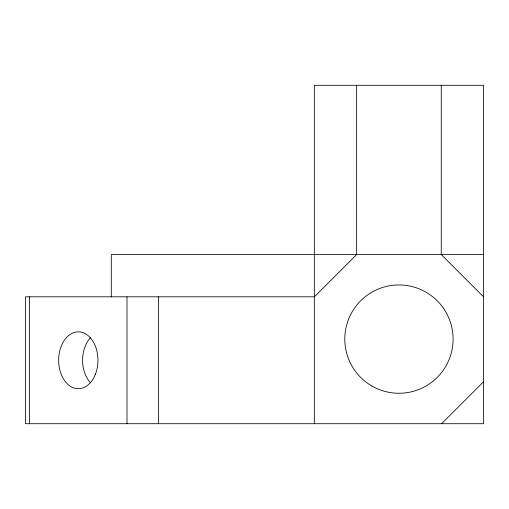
<?xml version="1.0" encoding="UTF-8"?>
<svg xmlns="http://www.w3.org/2000/svg" width="509" height="509" viewBox="0 0 509 509"><rect width="100%" height="100%" fill="white"/><g stroke="black" fill="none" stroke-linecap="round" stroke-linejoin="round"><path stroke-width="0.76" d="M441.583 423.711L483.55 381.744M483.55 254.5L111.286 254.5L111.286 296.906M483.55 296.804L441.246 254.5L441.246 85.289M356.644 85.289L356.644 254.5L314.339 296.804L25.45 296.804L25.45 423.711L483.55 423.711L483.55 85.289L314.339 85.289L314.339 423.711M158.623 296.804L158.623 423.711M126.995 296.804L126.995 423.711M29.611 296.804L29.611 423.711M90.487 382.813A28.434 20.188 -90 0 1 90.487 337.702M371.869 386A54.145 54.145 0 0 0 453.093 339.102A54.145 54.145 0 0 0 371.869 292.211A54.145 54.145 0 0 0 371.869 386M95.323 374.471A28.428 19.654 -90 0 0 78.303 331.83A28.428 19.654 -90 0 0 61.284 374.471A28.428 19.654 -90 0 0 95.323 374.471"/></g></svg>
